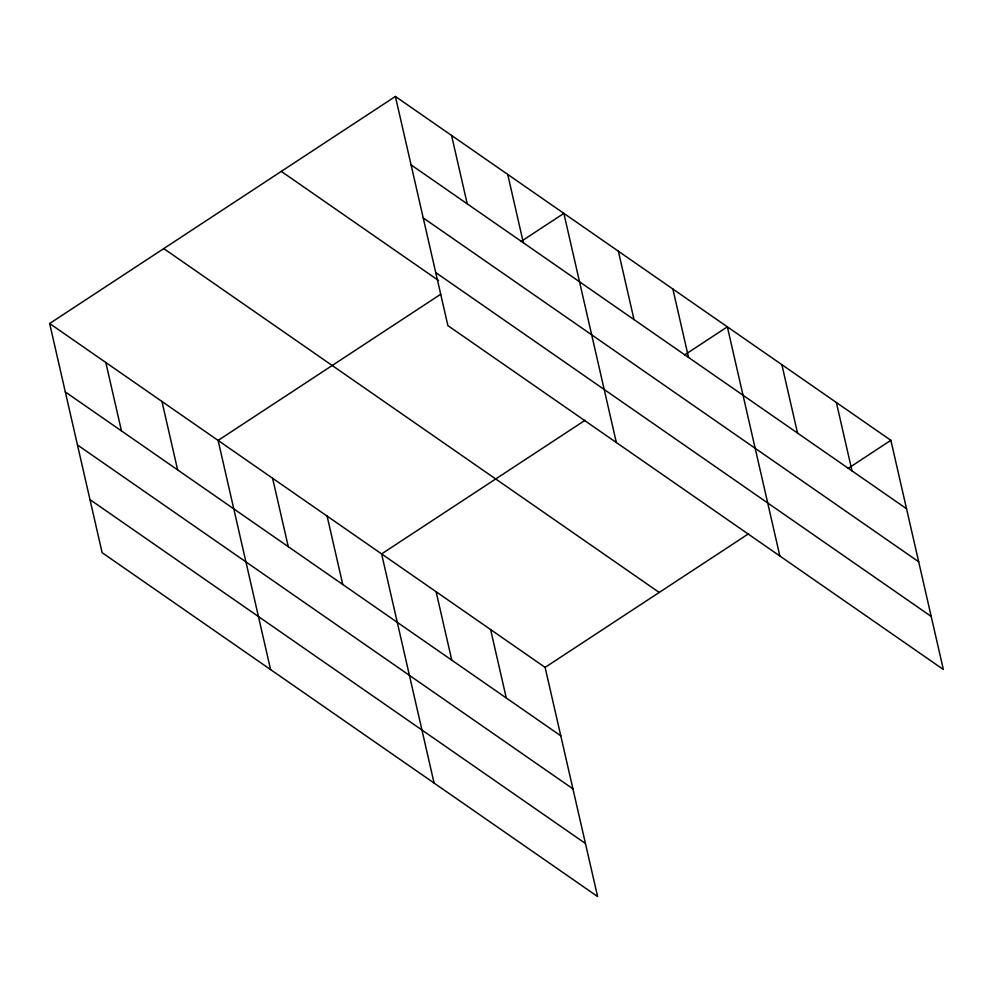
<?xml version="1.0" encoding="UTF-8"?>
<svg xmlns="http://www.w3.org/2000/svg" width="993" height="993" viewBox="0 0 993 993"><rect width="100%" height="100%" fill="white"/><g stroke="black" fill="none" stroke-linecap="round" stroke-linejoin="round"><path stroke-width="1.49" d="M49.65 323.519L545.107 667.383L597.6 896.542L102.13 552.679L49.65 323.519L395.4 96.458L890.87 440.321L943.35 669.481L447.893 325.617L395.4 96.458M440.818 294.176L218.112 440.433L270.592 669.592M521.077 241.473L563.863 213.371L616.343 442.53M585.15 420.238L381.61 553.908L434.09 783.067M684.574 354.948L727.36 326.846L779.853 556.006M545.107 667.383L748.66 533.713M848.084 468.423L890.87 440.321M411.077 164.863L906.535 508.726M423.229 217.914L918.686 561.777M435.741 272.566L931.198 616.43M281.304 171.392L438.534 280.51M163.746 248.585L659.215 592.449M65.315 391.937L560.772 735.801M77.466 444.976L572.924 788.839M89.991 499.628L585.448 843.491M836.367 402.5L852.031 470.905M781.863 364.667L797.528 433.085M672.869 289.025L688.534 357.43M618.366 251.192L634.03 319.609M507.708 174.396L523.373 242.813M451.554 135.433L467.231 203.838M490.604 629.562L506.281 697.967M436.113 591.741L451.778 660.146M327.107 516.087L342.771 584.492M272.603 478.266L288.28 546.671M161.958 401.47L177.623 469.875M105.804 362.495L121.469 430.9"/></g></svg>
